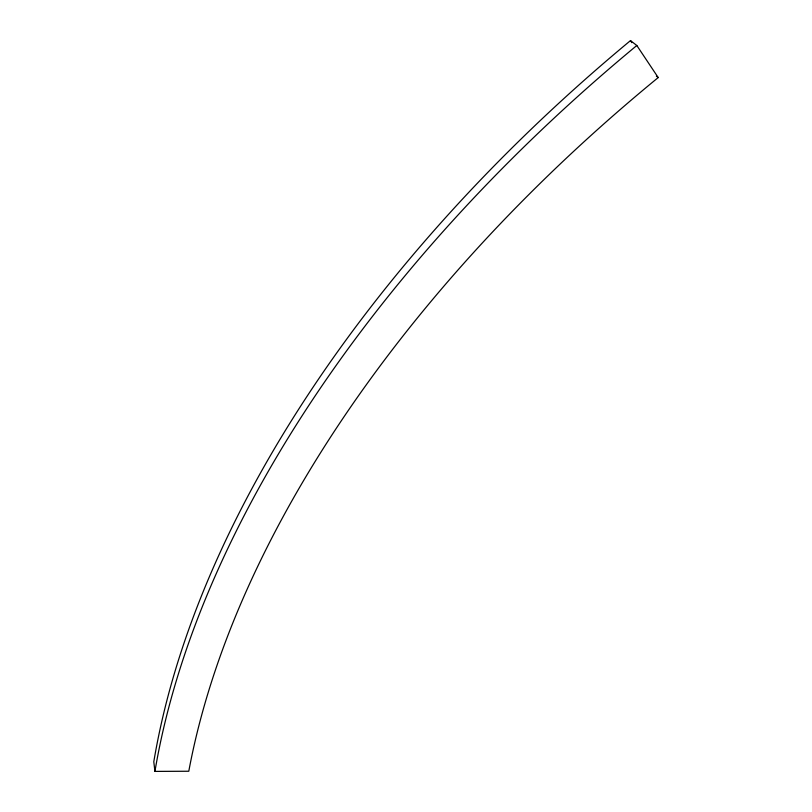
<?xml version="1.0" encoding="UTF-8"?>
<svg xmlns="http://www.w3.org/2000/svg" width="812" height="812" viewBox="0 0 812 812"><rect width="100%" height="100%" fill="white"/><g stroke="black" fill="none" stroke-linecap="round" stroke-linejoin="round"><path stroke-width="1.22" d="M154.93 771.4L188.79 771.238A1063.669 613.862 -35.2 0 1 658.207 77.566L636.821 45.492L630.488 40.6A1092.424 636.872 -35.4 0 0 153.793 761.768L154.93 771.4A1101.194 637.877 -35.3 0 1 636.821 45.492M656.36 76.095L658.207 77.566M630.488 40.6L631.858 42.65"/></g></svg>
